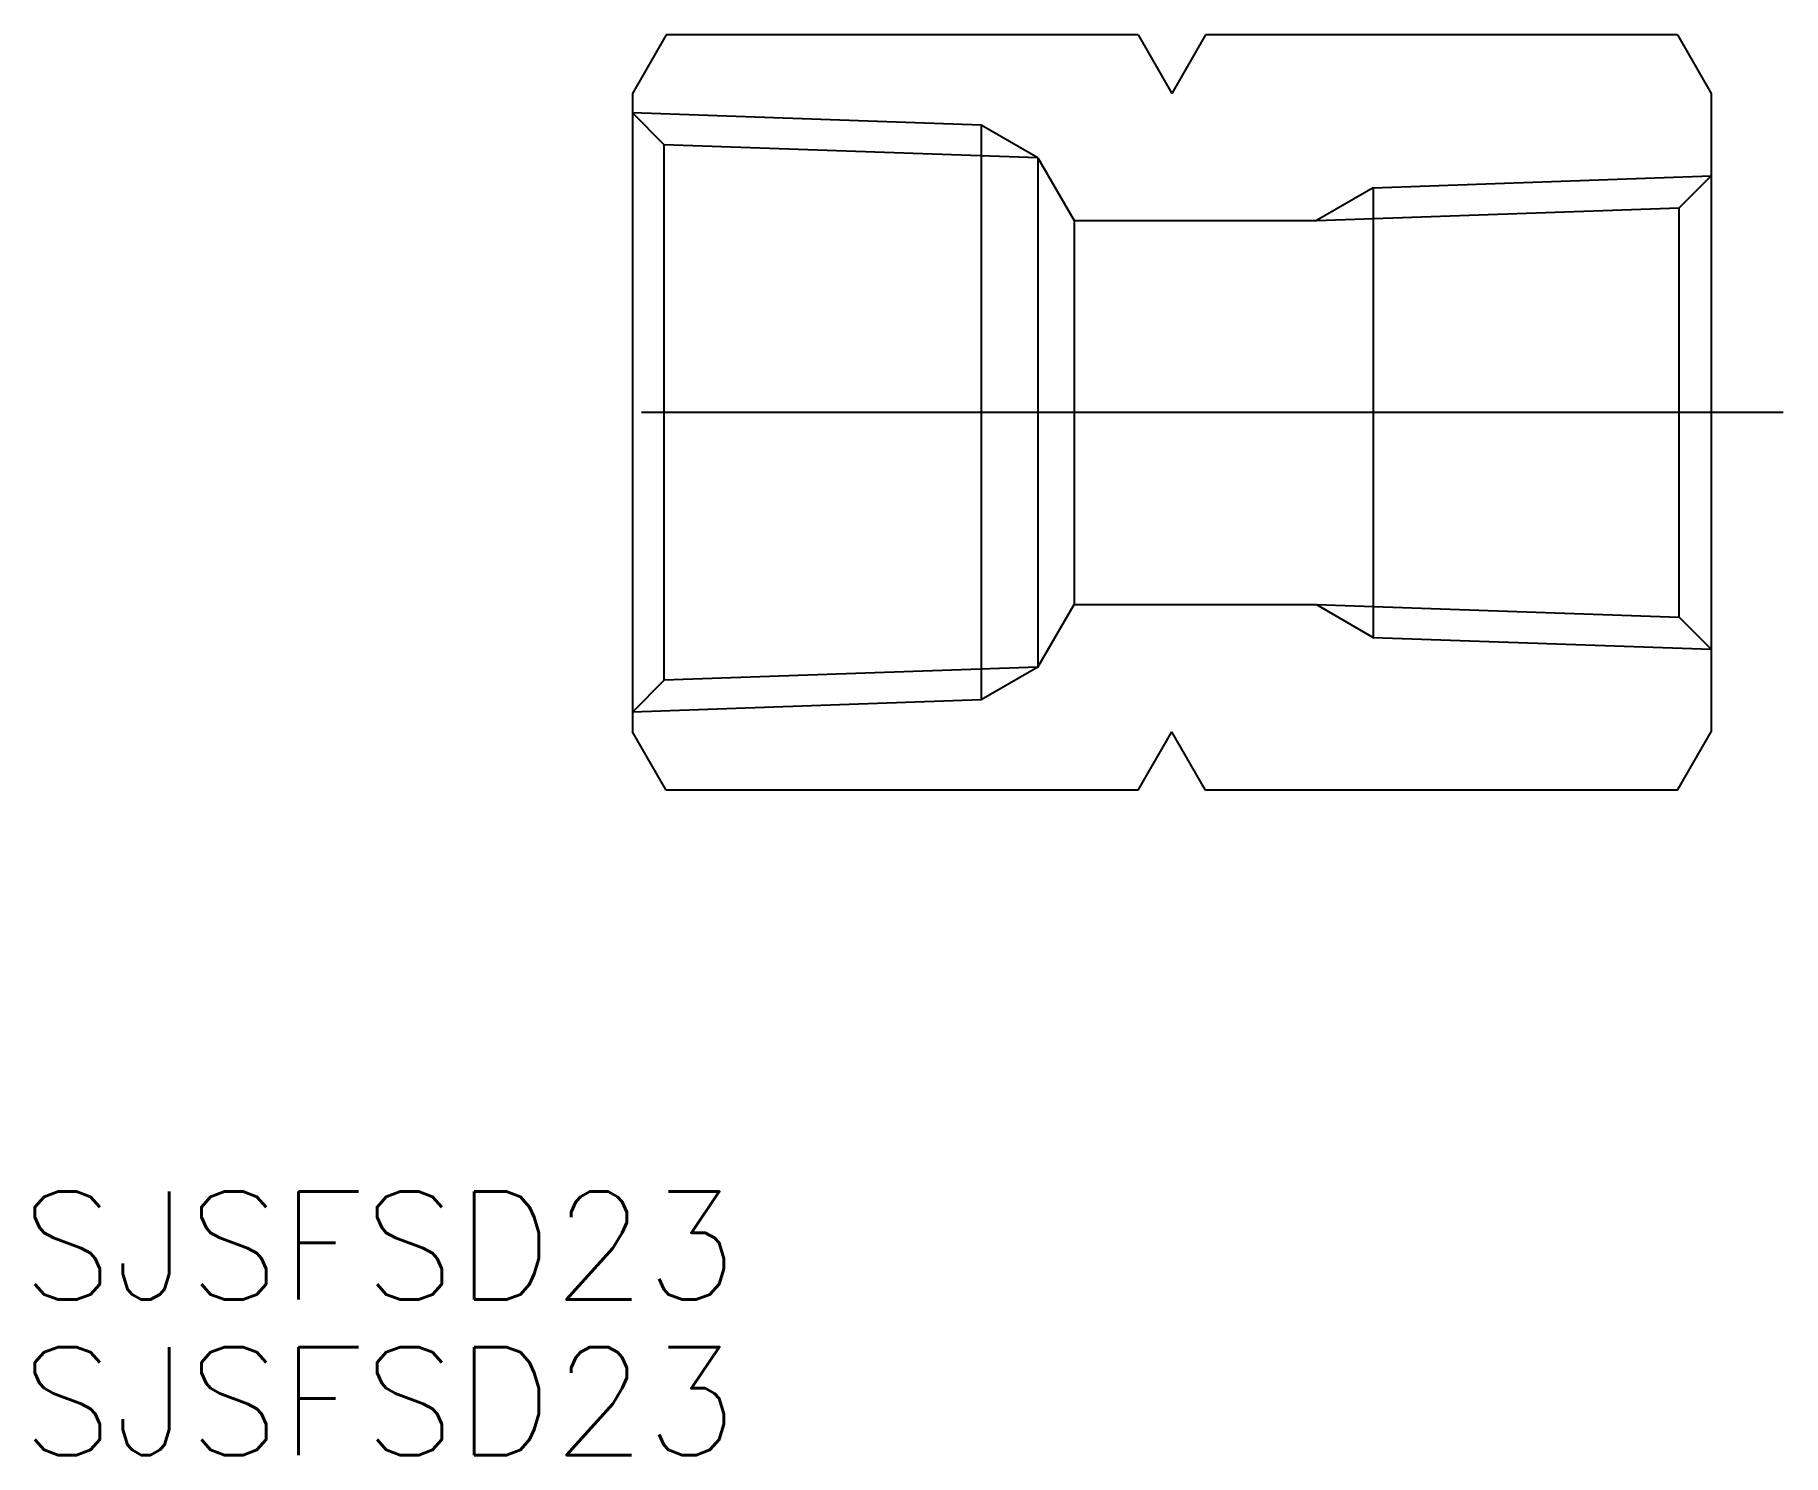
# Model space of a CAD drawing. Extents: x -46.6 to 2, y -29 to 10.5.
import ezdxf

# ---------------------------------------------------------------- set-up
doc = ezdxf.new("R2010")
doc.units = 0
doc.linetypes.add('CENTER', pattern=[50.8, 31.75, -6.35, 6.35, -6.35])
doc.layers.get('0').update_dxf_attribs({"linetype": 'CONTINUOUS'})
doc.layers.add('CENTER', color=1, linetype='CENTER')
doc.styles.get("Standard").update_dxf_attribs({"font": 'txt.shx', "height": 3, "bigfont": 'bigfont.shx'})

msp = doc.modelspace()

# ---------------------------------------------------------------- linework, layer by layer
at = {"color": 7, "linetype": 'CONTINUOUS'}
for p, q in [((-29.062, 10.5), (-30, 8.876)), ((-15.938, 10.5), (-29.062, 10.5)), ((-15.938, 10.5), (-15, 8.876)), ((-14.062, 10.5), (-15, 8.876)), ((-0.938, 10.5), (-14.062, 10.5)), ((-0.938, 10.5), (0, 8.876)), ((-30, 8.876), (-30, -8.876)), ((0, 8.876), (0, -8.876)), ((-29.113, 7.444), (-30, 8.331)), ((-20.3, 7.992), (-20.3, -7.992)), ((-29.113, -7.444), (-29.113, 7.444)), ((-18.722, 7.081), (-29.113, 7.444)), ((-18.722, 7.081), (-18.722, -7.081)), ((-18.722, 7.081), (-17.716, 5.339)), ((-0.887, 5.692), (0, 6.579)), ((-9.4, 6.25), (-9.4, -6.25)), ((-10.978, 5.339), (-0.887, 5.692)), ((-0.887, -5.692), (-0.887, 5.692)), ((-17.716, 5.339), (-10.978, 5.339)), ((-17.716, 5.339), (-17.716, -5.339)), ((-18.722, -7.081), (-17.716, -5.339)), ((-17.716, -5.339), (-10.978, -5.339)), ((-10.978, -5.339), (-0.887, -5.692)), ((-0.887, -5.692), (0, -6.579)), ((-18.722, -7.081), (-29.113, -7.444)), ((-29.113, -7.444), (-30, -8.331)), ((-29.062, -10.5), (-30, -8.876)), ((-15.938, -10.5), (-15, -8.876)), ((-14.062, -10.5), (-15, -8.876)), ((-0.938, -10.5), (0, -8.876)), ((-15.938, -10.5), (-29.062, -10.5)), ((-0.938, -10.5), (-14.062, -10.5))]:
    msp.add_line(p, q, dxfattribs=at)
at = {"color": 3, "linetype": 'CONTINUOUS'}
for p, q in [((-20.3, 7.992), (-30, 8.331)), ((-18.722, 7.081), (-20.3, 7.992)), ((-9.4, 6.25), (0, 6.579)), ((-9.4, 6.25), (-10.978, 5.339)), ((-10.978, -5.339), (-9.4, -6.25)), ((-9.4, -6.25), (0, -6.579)), ((-18.722, -7.081), (-20.3, -7.992)), ((-20.3, -7.992), (-30, -8.331))]:
    msp.add_line(p, q, dxfattribs=at)
at = {"layer": 'CENTER', "color": 1, "linetype": 'CENTER'}
msp.add_line((2, 0), (-32, 0), dxfattribs=at)

# ---------------------------------------------------------------- texts
at = {"color": 7, "linetype": 'CONTINUOUS'}
for p in [(-47, -24.663), (-47, -28.988)]:
    msp.add_text('SJSFSD23', height=3, dxfattribs=at).set_placement(p)

doc.saveas('drawing.dxf')
